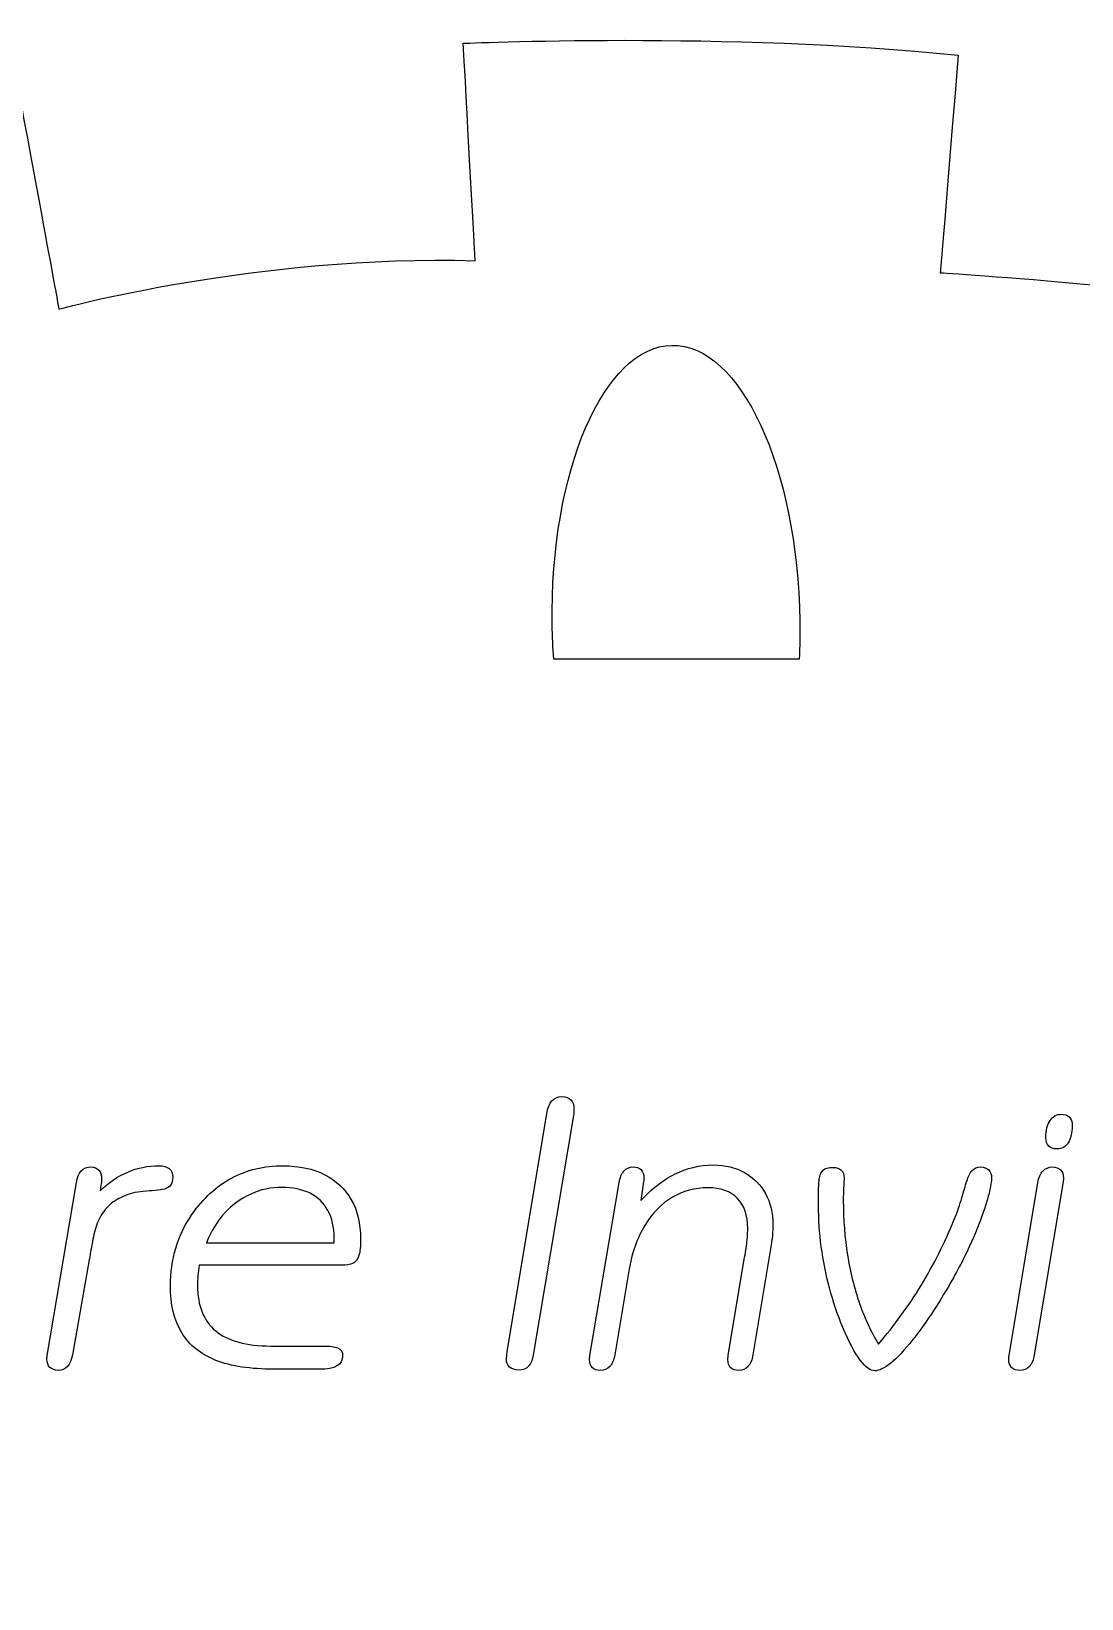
# Model space of a CAD drawing. Header units: millimetres. Extents: x -101 to 196, y -76 to 155.
# Drawn here: x 100.56 to 117.01, y 129.98 to 154.53 of the extents above; entities that cross this region are included whole.
import ezdxf

# ---------------------------------------------------------------- set-up
doc = ezdxf.new("R2010")
doc.units = ezdxf.units.MM
doc.header["$MEASUREMENT"] = 0
doc.layers.add('Capa 1', color=7, linetype='Continuous')

msp = doc.modelspace()

# ---------------------------------------------------------------- linework, layer by layer
at = {"layer": 'Capa 1', "color": 7}
msp.add_open_spline([(81.1485, 137.9786), (81.1485, 137.9786), (80.2355, 137.9786), (80.2355, 137.9786), (80.2355, 137.9786), (80.2355, 137.9786), (80.1349, 131.3575), (80.1349, 131.3575), (80.1349, 131.3575), (80.1349, 131.3575), (69.8957, 131.4652), (69.8957, 131.4652), (69.8957, 131.4652), (69.8957, 131.4652), (70.0032, 137.6636), (70.0032, 137.6636), (70.0032, 137.6636), (70.0032, 137.6636), (60.0788, 138.0784), (60.0788, 138.0784), (60.0788, 138.0784), (60.0788, 138.0784), (60.0788, 131.3575), (60.0788, 131.3575), (60.0788, 131.3575), (60.0788, 131.3575), (50.6702, 131.3575), (50.6702, 131.3575), (50.6702, 131.3575), (50.6702, 131.3575), (50.4628, 137.8708), (50.4628, 137.8708), (50.4628, 137.8708), (50.4628, 137.8708), (40.8469, 137.8708), (40.8469, 137.8708), (40.8469, 137.8708), (40.8469, 137.8708), (41.1552, 131.4652), (41.1552, 131.4652), (41.1552, 131.4652), (41.1552, 131.4652), (32.0617, 131.4652), (32.0617, 131.4652), (32.0617, 131.4652), (32.0617, 131.4652), (31.0231, 137.7698), (31.0231, 137.7698), (31.0231, 137.7698), (31.0231, 137.7698), (22.2983, 137.8708), (22.2983, 137.8708), (22.2983, 137.8708), (22.2983, 137.8708), (25.5685, 102.342), (25.5685, 102.342), (25.5685, 102.342), (25.5685, 102.342), (111.2145, 101.96), (111.2145, 101.96), (111.2145, 101.96), (111.2145, 101.96), (111.2133, 102.0352), (111.2133, 102.0352), (111.2133, 102.0352), (111.2133, 102.0352), (192.3729, 101.679), (192.3729, 101.679), (192.3729, 101.679), (192.3729, 101.679), (195.583, 137.67), (195.583, 137.67), (195.583, 137.67), (195.583, 137.67), (184.4111, 137.7698), (184.4111, 137.7698), (184.4111, 137.7698), (184.4111, 137.7698), (183.8962, 131.4317), (183.8962, 131.4317), (183.8962, 131.4317), (183.8962, 131.4317), (177.4892, 131.5317), (177.4892, 131.5317), (177.4892, 131.5317), (177.4892, 131.5317), (177.2821, 137.67), (177.2821, 137.67), (177.2821, 137.67), (177.2821, 137.67), (168.3897, 137.7698), (168.3897, 137.7698), (168.3897, 137.7698), (168.3897, 137.7698), (168.1817, 131.4317), (168.1817, 131.4317), (168.1817, 131.4317), (168.1817, 131.4317), (159.2898, 131.5317), (159.2898, 131.5317), (159.2898, 131.5317), (159.2898, 131.5317), (159.2898, 137.8708), (159.2898, 137.8708), (159.2898, 137.8708), (159.2898, 137.8708), (149.7804, 137.8708), (149.7804, 137.8708), (149.7804, 137.8708), (149.7804, 137.8708), (149.7804, 131.5317), (149.7804, 131.5317), (149.7804, 131.5317), (149.7804, 131.5317), (139.6492, 131.3305), (139.6492, 131.3305), (139.6492, 131.3305), (139.6492, 131.3305), (139.341, 137.7698), (139.341, 137.7698), (139.341, 137.7698), (139.341, 137.7698), (138.0712, 137.7573), (138.0712, 137.7573), (138.0712, 137.7573), (138.5328, 142.1253), (138.9549, 146.0923), (139.2751, 149.0454), (139.2751, 149.0454), (137.8607, 149.9912), (133.5118, 151.2237), (133.5118, 151.2237), (133.5118, 151.2237), (133.5119, 151.2239), (133.5118, 151.2237), (132.38, 147.7261), (132.38, 147.7261), (130.6776, 148.2888), (127.7425, 149.0454), (127.7425, 149.0454), (127.7425, 149.0454), (127.7426, 149.0454), (127.7425, 149.0454), (128.5942, 152.4499), (128.5942, 152.4499), (125.3837, 153.5821), (121.5977, 153.6756), (121.5977, 153.6756), (121.5977, 153.6756), (121.5977, 153.6758), (121.5977, 153.6756), (120.747, 150.0851), (120.747, 150.0851), (119.1454, 150.467), (114.7966, 150.7478), (114.7966, 150.7478), (114.7966, 150.7478), (114.7967, 150.748), (114.7966, 150.7478), (115.0781, 154.1523), (115.0781, 154.1523), (111.4858, 154.5274), (107.3249, 154.3402), (107.3249, 154.3402), (107.3249, 154.3402), (107.3249, 154.3403), (107.3249, 154.3402), (107.5122, 150.9358), (107.5122, 150.9358), (104.115, 151.0359), (100.9924, 150.1786), (100.9924, 150.1786), (100.9924, 150.1786), (100.9925, 150.1787), (100.9924, 150.1786), (100.3285, 153.777), (100.3285, 153.777), (97.4943, 153.871), (93.8089, 152.7317), (93.8089, 152.7317), (93.8089, 152.7317), (93.8089, 152.7318), (93.8089, 152.7317), (94.4725, 149.2333), (94.4725, 149.2333), (91.2554, 148.671), (88.2336, 147.6322), (88.2336, 147.6322), (88.2336, 147.6322), (88.2336, 147.6323), (87.852, 148.6708), (87.0944, 151.3172), (87.0944, 151.3172), (84.541, 150.8421), (79.7029, 149.0119), (79.7029, 149.0119), (79.7029, 149.0119), (79.7029, 149.0119), (81.1485, 137.9786), (81.1485, 137.9786)], degree=3, knots=[0, 0, 0, 0, 0.0196078, 0.0196078, 0.0196078, 0.0196078, 0.0392157, 0.0392157, 0.0392157, 0.0392157, 0.0588235, 0.0588235, 0.0588235, 0.0588235, 0.0784314, 0.0784314, 0.0784314, 0.0784314, 0.0980392, 0.0980392, 0.0980392, 0.0980392, 0.1176471, 0.1176471, 0.1176471, 0.1176471, 0.1372549, 0.1372549, 0.1372549, 0.1372549, 0.1568627, 0.1568627, 0.1568627, 0.1568627, 0.1764706, 0.1764706, 0.1764706, 0.1764706, 0.1960784, 0.1960784, 0.1960784, 0.1960784, 0.2156863, 0.2156863, 0.2156863, 0.2156863, 0.2352941, 0.2352941, 0.2352941, 0.2352941, 0.254902, 0.254902, 0.254902, 0.254902, 0.2745098, 0.2745098, 0.2745098, 0.2745098, 0.2941176, 0.2941176, 0.2941176, 0.2941176, 0.3137255, 0.3137255, 0.3137255, 0.3137255, 0.3333333, 0.3333333, 0.3333333, 0.3333333, 0.3529412, 0.3529412, 0.3529412, 0.3529412, 0.372549, 0.372549, 0.372549, 0.372549, 0.3921569, 0.3921569, 0.3921569, 0.3921569, 0.4117647, 0.4117647, 0.4117647, 0.4117647, 0.4313725, 0.4313725, 0.4313725, 0.4313725, 0.4509804, 0.4509804, 0.4509804, 0.4509804, 0.4705882, 0.4705882, 0.4705882, 0.4705882, 0.4901961, 0.4901961, 0.4901961, 0.4901961, 0.5098039, 0.5098039, 0.5098039, 0.5098039, 0.5294118, 0.5294118, 0.5294118, 0.5294118, 0.5490196, 0.5490196, 0.5490196, 0.5490196, 0.5686275, 0.5686275, 0.5686275, 0.5686275, 0.5882353, 0.5882353, 0.5882353, 0.5882353, 0.6078431, 0.6078431, 0.6078431, 0.6078431, 0.627451, 0.627451, 0.627451, 0.627451, 0.6470588, 0.6470588, 0.6470588, 0.6470588, 0.6666667, 0.6666667, 0.6666667, 0.6666667, 0.6862745, 0.6862745, 0.6862745, 0.6862745, 0.7058824, 0.7058824, 0.7058824, 0.7058824, 0.7254902, 0.7254902, 0.7254902, 0.7254902, 0.745098, 0.745098, 0.745098, 0.745098, 0.7647059, 0.7647059, 0.7647059, 0.7647059, 0.7843137, 0.7843137, 0.7843137, 0.7843137, 0.8039216, 0.8039216, 0.8039216, 0.8039216, 0.8235294, 0.8235294, 0.8235294, 0.8235294, 0.8431373, 0.8431373, 0.8431373, 0.8431373, 0.8627451, 0.8627451, 0.8627451, 0.8627451, 0.8823529, 0.8823529, 0.8823529, 0.8823529, 0.9019608, 0.9019608, 0.9019608, 0.9019608, 0.9215686, 0.9215686, 0.9215686, 0.9215686, 0.9411765, 0.9411765, 0.9411765, 0.9411765, 0.9607843, 0.9607843, 0.9607843, 0.9607843, 1, 1, 1, 1], dxfattribs=at)
at = {"layer": 'Capa 1', "lineweight": 9}
msp.add_open_spline([(81.1485, 137.9786), (81.1485, 137.9786), (80.2355, 137.9786), (80.2355, 137.9786), (80.2355, 137.9786), (80.2355, 137.9786), (80.1349, 131.3575), (80.1349, 131.3575), (80.1349, 131.3575), (80.1349, 131.3575), (69.8957, 131.4652), (69.8957, 131.4652), (69.8957, 131.4652), (69.8957, 131.4652), (70.0032, 137.6636), (70.0032, 137.6636), (70.0032, 137.6636), (70.0032, 137.6636), (60.0788, 138.0784), (60.0788, 138.0784), (60.0788, 138.0784), (60.0788, 138.0784), (60.0788, 131.3575), (60.0788, 131.3575), (60.0788, 131.3575), (60.0788, 131.3575), (50.6702, 131.3575), (50.6702, 131.3575), (50.6702, 131.3575), (50.6702, 131.3575), (50.4628, 137.8708), (50.4628, 137.8708), (50.4628, 137.8708), (50.4628, 137.8708), (40.8469, 137.8708), (40.8469, 137.8708), (40.8469, 137.8708), (40.8469, 137.8708), (41.1552, 131.4652), (41.1552, 131.4652), (41.1552, 131.4652), (41.1552, 131.4652), (32.0617, 131.4652), (32.0617, 131.4652), (32.0617, 131.4652), (32.0617, 131.4652), (31.0231, 137.7698), (31.0231, 137.7698), (31.0231, 137.7698), (31.0231, 137.7698), (22.2983, 137.8708), (22.2983, 137.8708), (22.2983, 137.8708), (22.2983, 137.8708), (25.5685, 102.342), (25.5685, 102.342), (25.5685, 102.342), (25.5685, 102.342), (111.2145, 101.96), (111.2145, 101.96), (111.2145, 101.96), (111.2145, 101.96), (111.2133, 102.0352), (111.2133, 102.0352), (111.2133, 102.0352), (111.2133, 102.0352), (192.3729, 101.679), (192.3729, 101.679), (192.3729, 101.679), (192.3729, 101.679), (195.583, 137.67), (195.583, 137.67), (195.583, 137.67), (195.583, 137.67), (184.4111, 137.7698), (184.4111, 137.7698), (184.4111, 137.7698), (184.4111, 137.7698), (183.8962, 131.4317), (183.8962, 131.4317), (183.8962, 131.4317), (183.8962, 131.4317), (177.4892, 131.5317), (177.4892, 131.5317), (177.4892, 131.5317), (177.4892, 131.5317), (177.2821, 137.67), (177.2821, 137.67), (177.2821, 137.67), (177.2821, 137.67), (168.3897, 137.7698), (168.3897, 137.7698), (168.3897, 137.7698), (168.3897, 137.7698), (168.1817, 131.4317), (168.1817, 131.4317), (168.1817, 131.4317), (168.1817, 131.4317), (159.2898, 131.5317), (159.2898, 131.5317), (159.2898, 131.5317), (159.2898, 131.5317), (159.2898, 137.8708), (159.2898, 137.8708), (159.2898, 137.8708), (159.2898, 137.8708), (149.7804, 137.8708), (149.7804, 137.8708), (149.7804, 137.8708), (149.7804, 137.8708), (149.7804, 131.5317), (149.7804, 131.5317), (149.7804, 131.5317), (149.7804, 131.5317), (139.6492, 131.3305), (139.6492, 131.3305), (139.6492, 131.3305), (139.6492, 131.3305), (139.341, 137.7698), (139.341, 137.7698), (139.341, 137.7698), (139.341, 137.7698), (138.0712, 137.7573), (138.0712, 137.7573), (138.0712, 137.7573), (138.5328, 142.1253), (138.9549, 146.0923), (139.2751, 149.0454), (139.2751, 149.0454), (137.8607, 149.9912), (133.5118, 151.2237), (133.5118, 151.2237), (133.5118, 151.2237), (133.5118, 151.2237), (133.5118, 151.2237), (132.38, 147.7261), (132.38, 147.7261), (130.6776, 148.2888), (127.7425, 149.0454), (127.7425, 149.0454), (127.7425, 149.0454), (127.7425, 149.0454), (127.7425, 149.0454), (128.5942, 152.4499), (128.5942, 152.4499), (125.3837, 153.5821), (121.5977, 153.6756), (121.5977, 153.6756), (121.5977, 153.6756), (121.5977, 153.6756), (121.5977, 153.6756), (120.747, 150.0851), (120.747, 150.0851), (119.1454, 150.467), (114.7966, 150.7478), (114.7966, 150.7478), (114.7966, 150.7478), (114.7966, 150.7478), (114.7966, 150.7478), (115.0781, 154.1523), (115.0781, 154.1523), (111.4858, 154.5274), (107.3249, 154.3402), (107.3249, 154.3402), (107.3249, 154.3402), (107.3249, 154.3402), (107.3249, 154.3402), (107.5122, 150.9358), (107.5122, 150.9358), (104.115, 151.0359), (100.9924, 150.1786), (100.9924, 150.1786), (100.9924, 150.1786), (100.9924, 150.1786), (100.9924, 150.1786), (100.3285, 153.777), (100.3285, 153.777), (97.4943, 153.871), (93.8089, 152.7317), (93.8089, 152.7317), (93.8089, 152.7317), (93.8089, 152.7317), (93.8089, 152.7317), (94.4725, 149.2333), (94.4725, 149.2333), (91.2554, 148.671), (88.2336, 147.6322), (88.2336, 147.6322), (88.2336, 147.6322), (88.2336, 147.6322), (87.852, 148.6708), (87.0944, 151.3172), (87.0944, 151.3172), (84.541, 150.8421), (79.7029, 149.0119), (79.7029, 149.0119), (79.7029, 149.0119), (79.7029, 149.0119), (81.1485, 137.9786), (81.1485, 137.9786)], degree=3, knots=[0, 0, 0, 0, 0.0196078, 0.0196078, 0.0196078, 0.0196078, 0.0392157, 0.0392157, 0.0392157, 0.0392157, 0.0588235, 0.0588235, 0.0588235, 0.0588235, 0.0784314, 0.0784314, 0.0784314, 0.0784314, 0.0980392, 0.0980392, 0.0980392, 0.0980392, 0.1176471, 0.1176471, 0.1176471, 0.1176471, 0.1372549, 0.1372549, 0.1372549, 0.1372549, 0.1568627, 0.1568627, 0.1568627, 0.1568627, 0.1764706, 0.1764706, 0.1764706, 0.1764706, 0.1960784, 0.1960784, 0.1960784, 0.1960784, 0.2156863, 0.2156863, 0.2156863, 0.2156863, 0.2352941, 0.2352941, 0.2352941, 0.2352941, 0.254902, 0.254902, 0.254902, 0.254902, 0.2745098, 0.2745098, 0.2745098, 0.2745098, 0.2941176, 0.2941176, 0.2941176, 0.2941176, 0.3137255, 0.3137255, 0.3137255, 0.3137255, 0.3333333, 0.3333333, 0.3333333, 0.3333333, 0.3529412, 0.3529412, 0.3529412, 0.3529412, 0.372549, 0.372549, 0.372549, 0.372549, 0.3921569, 0.3921569, 0.3921569, 0.3921569, 0.4117647, 0.4117647, 0.4117647, 0.4117647, 0.4313725, 0.4313725, 0.4313725, 0.4313725, 0.4509804, 0.4509804, 0.4509804, 0.4509804, 0.4705882, 0.4705882, 0.4705882, 0.4705882, 0.4901961, 0.4901961, 0.4901961, 0.4901961, 0.5098039, 0.5098039, 0.5098039, 0.5098039, 0.5294118, 0.5294118, 0.5294118, 0.5294118, 0.5490196, 0.5490196, 0.5490196, 0.5490196, 0.5686275, 0.5686275, 0.5686275, 0.5686275, 0.5882353, 0.5882353, 0.5882353, 0.5882353, 0.6078431, 0.6078431, 0.6078431, 0.6078431, 0.627451, 0.627451, 0.627451, 0.627451, 0.6470588, 0.6470588, 0.6470588, 0.6470588, 0.6666667, 0.6666667, 0.6666667, 0.6666667, 0.6862745, 0.6862745, 0.6862745, 0.6862745, 0.7058824, 0.7058824, 0.7058824, 0.7058824, 0.7254902, 0.7254902, 0.7254902, 0.7254902, 0.745098, 0.745098, 0.745098, 0.745098, 0.7647059, 0.7647059, 0.7647059, 0.7647059, 0.7843137, 0.7843137, 0.7843137, 0.7843137, 0.8039216, 0.8039216, 0.8039216, 0.8039216, 0.8235294, 0.8235294, 0.8235294, 0.8235294, 0.8431373, 0.8431373, 0.8431373, 0.8431373, 0.8627451, 0.8627451, 0.8627451, 0.8627451, 0.8823529, 0.8823529, 0.8823529, 0.8823529, 0.9019608, 0.9019608, 0.9019608, 0.9019608, 0.9215686, 0.9215686, 0.9215686, 0.9215686, 0.9411765, 0.9411765, 0.9411765, 0.9411765, 0.9607843, 0.9607843, 0.9607843, 0.9607843, 1, 1, 1, 1], dxfattribs=at)
at = {"layer": 'Capa 1'}
msp.add_open_spline([(112.5885, 144.698), (112.597, 144.8927), (112.6009, 145.09), (112.5975, 145.2908), (112.5975, 145.2908), (112.5633, 147.6927), (111.6656, 149.6258), (110.5939, 149.6103), (110.5939, 149.6103), (109.5234, 149.5945), (108.6835, 147.6359), (108.7177, 145.2337), (108.7177, 145.2337), (108.7209, 145.0531), (108.7292, 144.8742), (108.7414, 144.6982), (108.7414, 144.6982), (108.7414, 144.6982), (112.5885, 144.698), (112.5885, 144.698)], degree=3, knots=[0, 0, 0, 0, 0.1666667, 0.1666667, 0.1666667, 0.1666667, 0.3333333, 0.3333333, 0.3333333, 0.3333333, 0.5, 0.5, 0.5, 0.5, 0.6666667, 0.6666667, 0.6666667, 0.6666667, 1, 1, 1, 1], dxfattribs=at)
at = {"layer": 'Capa 1', "color": 250}
for points, knots in [([(108.0143, 133.852), (108.0111, 133.8239), (108.0079, 133.7997), (108.0058, 133.7809), (108.0058, 133.7809), (108.0028, 133.7612), (108.0016, 133.7455), (108.0016, 133.733), (108.0016, 133.733), (108.0018, 133.682), (108.0183, 133.6412), (108.0507, 133.6109), (108.0507, 133.6109), (108.0832, 133.5808), (108.1299, 133.565), (108.1894, 133.564), (108.1894, 133.564), (108.2604, 133.5641), (108.3146, 133.5848), (108.3511, 133.6276), (108.3511, 133.6276), (108.3878, 133.6705), (108.4126, 133.7361), (108.4272, 133.8268), (108.4272, 133.8268), (108.4272, 133.8268), (109.0531, 137.5507), (109.0531, 137.5507), (109.0531, 137.5507), (109.0563, 137.5789), (109.0583, 137.6029), (109.0583, 137.6216), (109.0583, 137.6216), (109.0595, 137.6416), (109.0594, 137.6571), (109.0594, 137.6696), (109.0594, 137.6696), (109.0595, 137.7208), (109.0427, 137.7625), (109.0103, 137.7948), (109.0103, 137.7948), (108.9781, 137.8271), (108.931, 137.8438), (108.8716, 137.8449), (108.8716, 137.8449), (108.8007, 137.845), (108.7475, 137.823), (108.711, 137.7781), (108.711, 137.7781), (108.6745, 137.7345), (108.6484, 137.6665), (108.6338, 137.5757), (108.6338, 137.5757), (108.6338, 137.5757), (108.0143, 133.852), (108.0143, 133.852)], [0, 0, 0, 0, 0.0666667, 0.0666667, 0.0666667, 0.0666667, 0.1333333, 0.1333333, 0.1333333, 0.1333333, 0.2, 0.2, 0.2, 0.2, 0.2666667, 0.2666667, 0.2666667, 0.2666667, 0.3333333, 0.3333333, 0.3333333, 0.3333333, 0.4, 0.4, 0.4, 0.4, 0.4666667, 0.4666667, 0.4666667, 0.4666667, 0.5333333, 0.5333333, 0.5333333, 0.5333333, 0.6, 0.6, 0.6, 0.6, 0.6666667, 0.6666667, 0.6666667, 0.6666667, 0.7333333, 0.7333333, 0.7333333, 0.7333333, 0.8, 0.8, 0.8, 0.8, 0.8666667, 0.8666667, 0.8666667, 0.8666667, 1, 1, 1, 1]), ([(116.6261, 137.0251), (116.6991, 137.0261), (116.7564, 137.0584), (116.7992, 137.123), (116.7992, 137.123), (116.841, 137.1878), (116.8628, 137.2774), (116.8638, 137.3942), (116.8638, 137.3942), (116.8638, 137.4507), (116.8482, 137.4944), (116.8179, 137.5246), (116.8179, 137.5246), (116.7888, 137.5539), (116.7449, 137.5695), (116.6886, 137.5695), (116.6886, 137.5695), (116.6158, 137.5686), (116.5582, 137.5361), (116.5154, 137.4714), (116.5154, 137.4714), (116.4739, 137.4078), (116.4518, 137.3171), (116.4508, 137.2002), (116.4508, 137.2002), (116.4509, 137.1439), (116.4664, 137.1001), (116.4967, 137.0709), (116.4967, 137.0709), (116.5261, 137.0407), (116.5697, 137.025), (116.6261, 137.0251)], [0, 0, 0, 0, 0.1111111, 0.1111111, 0.1111111, 0.1111111, 0.2222222, 0.2222222, 0.2222222, 0.2222222, 0.3333333, 0.3333333, 0.3333333, 0.3333333, 0.4444444, 0.4444444, 0.4444444, 0.4444444, 0.5555556, 0.5555556, 0.5555556, 0.5555556, 0.6666667, 0.6666667, 0.6666667, 0.6666667, 0.7777778, 0.7777778, 0.7777778, 0.7777778, 1, 1, 1, 1]), ([(101.6366, 136.3678), (101.643, 136.4085), (101.6491, 136.445), (101.6544, 136.4763), (101.6544, 136.4763), (101.6585, 136.5077), (101.6617, 136.5337), (101.6617, 136.5556), (101.6617, 136.5556), (101.6617, 136.6151), (101.646, 136.662), (101.6168, 136.6943), (101.6168, 136.6943), (101.5876, 136.7268), (101.5459, 136.7434), (101.4927, 136.7434), (101.4927, 136.7434), (101.3675, 136.7435), (101.2924, 136.662), (101.2674, 136.4993), (101.2674, 136.4993), (101.2674, 136.4993), (100.8105, 133.7893), (100.8105, 133.7893), (100.8105, 133.7893), (100.8074, 133.78), (100.8053, 133.7705), (100.8053, 133.7611), (100.8053, 133.7611), (100.8043, 133.7518), (100.8042, 133.7424), (100.8042, 133.733), (100.8042, 133.733), (100.8054, 133.6788), (100.8209, 133.637), (100.8522, 133.6057), (100.8522, 133.6057), (100.8835, 133.5744), (100.9252, 133.5588), (100.9795, 133.5577), (100.9795, 133.5577), (101.0984, 133.5578), (101.1735, 133.6391), (101.2048, 133.8018), (101.2048, 133.8018), (101.2048, 133.8018), (101.4676, 135.2915), (101.4676, 135.2915), (101.4676, 135.2915), (101.4876, 135.4062), (101.5062, 135.5135), (101.525, 135.6147), (101.525, 135.6147), (101.5438, 135.715), (101.5709, 135.8087), (101.6064, 135.8943), (101.6064, 135.8943), (101.643, 135.9809), (101.6961, 136.0591), (101.7681, 136.13), (101.7681, 136.13), (101.8307, 136.1926), (101.9078, 136.2437), (101.9986, 136.2833), (101.9986, 136.2833), (102.0893, 136.323), (102.1936, 136.3491), (102.3126, 136.3616), (102.3126, 136.3616), (102.3805, 136.3668), (102.4419, 136.372), (102.4982, 136.3751), (102.4982, 136.3751), (102.5547, 136.3784), (102.6036, 136.3856), (102.6453, 136.397), (102.6453, 136.397), (102.686, 136.4085), (102.7183, 136.4283), (102.7413, 136.4575), (102.7413, 136.4575), (102.7642, 136.4869), (102.7757, 136.5295), (102.7757, 136.5869), (102.7757, 136.5869), (102.7757, 136.6433), (102.7569, 136.687), (102.7204, 136.7173), (102.7204, 136.7173), (102.683, 136.7467), (102.6286, 136.7621), (102.5566, 136.7621), (102.5566, 136.7621), (102.3877, 136.7621), (102.2249, 136.7298), (102.0706, 136.6641), (102.0706, 136.6641), (101.9162, 136.5984), (101.7712, 136.4993), (101.6366, 136.3678)], [0, 0, 0, 0, 0.0384615, 0.0384615, 0.0384615, 0.0384615, 0.0769231, 0.0769231, 0.0769231, 0.0769231, 0.1153846, 0.1153846, 0.1153846, 0.1153846, 0.1538462, 0.1538462, 0.1538462, 0.1538462, 0.1923077, 0.1923077, 0.1923077, 0.1923077, 0.2307692, 0.2307692, 0.2307692, 0.2307692, 0.2692308, 0.2692308, 0.2692308, 0.2692308, 0.3076923, 0.3076923, 0.3076923, 0.3076923, 0.3461538, 0.3461538, 0.3461538, 0.3461538, 0.3846154, 0.3846154, 0.3846154, 0.3846154, 0.4230769, 0.4230769, 0.4230769, 0.4230769, 0.4615385, 0.4615385, 0.4615385, 0.4615385, 0.5, 0.5, 0.5, 0.5, 0.5384615, 0.5384615, 0.5384615, 0.5384615, 0.5769231, 0.5769231, 0.5769231, 0.5769231, 0.6153846, 0.6153846, 0.6153846, 0.6153846, 0.6538462, 0.6538462, 0.6538462, 0.6538462, 0.6923077, 0.6923077, 0.6923077, 0.6923077, 0.7307692, 0.7307692, 0.7307692, 0.7307692, 0.7692308, 0.7692308, 0.7692308, 0.7692308, 0.8076923, 0.8076923, 0.8076923, 0.8076923, 0.8461538, 0.8461538, 0.8461538, 0.8461538, 0.8846154, 0.8846154, 0.8846154, 0.8846154, 0.9230769, 0.9230769, 0.9230769, 0.9230769, 1, 1, 1, 1]), ([(103.1889, 135.2038), (103.1889, 135.2038), (105.4169, 135.2038), (105.4169, 135.2038), (105.4169, 135.2038), (105.4941, 135.2028), (105.5535, 135.2121), (105.5973, 135.2329), (105.5973, 135.2329), (105.6412, 135.255), (105.6724, 135.2955), (105.6912, 135.356), (105.6912, 135.356), (105.709, 135.4165), (105.7183, 135.5052), (105.7172, 135.6231), (105.7172, 135.6231), (105.7164, 135.8579), (105.6682, 136.0601), (105.5723, 136.2301), (105.5723, 136.2301), (105.4765, 136.4004), (105.3376, 136.5306), (105.1571, 136.6224), (105.1571, 136.6224), (104.9766, 136.7141), (104.7586, 136.7611), (104.5031, 136.7621), (104.5031, 136.7621), (104.2059, 136.7621), (103.9367, 136.6985), (103.6978, 136.5702), (103.6978, 136.5702), (103.459, 136.443), (103.2514, 136.2521), (103.0761, 135.9986), (103.0761, 135.9986), (102.9636, 135.8348), (102.879, 135.6596), (102.8226, 135.4729), (102.8226, 135.4729), (102.7663, 135.2862), (102.7382, 135.0921), (102.7382, 134.8908), (102.7382, 134.8908), (102.7382, 134.5894), (102.7966, 134.3411), (102.9155, 134.1471), (102.9155, 134.1471), (103.0335, 133.9533), (103.2128, 133.8091), (103.4516, 133.7152), (103.4516, 133.7152), (103.6915, 133.6225), (103.994, 133.5765), (104.3591, 133.5765), (104.3591, 133.5765), (104.3591, 133.5765), (105.079, 133.5766), (105.079, 133.5766), (105.079, 133.5766), (105.3167, 133.5766), (105.4356, 133.6453), (105.4356, 133.783), (105.4356, 133.783), (105.4368, 133.8469), (105.4116, 133.8894), (105.3616, 133.9103), (105.3616, 133.9103), (105.3116, 133.9312), (105.2322, 133.9416), (105.1227, 133.9395), (105.1227, 133.9395), (105.1227, 133.9395), (104.3093, 133.9396), (104.3093, 133.9396), (104.3093, 133.9396), (103.9275, 133.9396), (103.6404, 134.0177), (103.4495, 134.1752), (103.4495, 134.1752), (103.2587, 134.3319), (103.1637, 134.5685), (103.1637, 134.8845), (103.1637, 134.8845), (103.1639, 134.9347), (103.1658, 134.9868), (103.169, 135.04), (103.169, 135.04), (103.1732, 135.0933), (103.1794, 135.1474), (103.1889, 135.2038)], [0, 0, 0, 0, 0.0416667, 0.0416667, 0.0416667, 0.0416667, 0.0833333, 0.0833333, 0.0833333, 0.0833333, 0.125, 0.125, 0.125, 0.125, 0.1666667, 0.1666667, 0.1666667, 0.1666667, 0.2083333, 0.2083333, 0.2083333, 0.2083333, 0.25, 0.25, 0.25, 0.25, 0.2916667, 0.2916667, 0.2916667, 0.2916667, 0.3333333, 0.3333333, 0.3333333, 0.3333333, 0.375, 0.375, 0.375, 0.375, 0.4166667, 0.4166667, 0.4166667, 0.4166667, 0.4583333, 0.4583333, 0.4583333, 0.4583333, 0.5, 0.5, 0.5, 0.5, 0.5416667, 0.5416667, 0.5416667, 0.5416667, 0.5833333, 0.5833333, 0.5833333, 0.5833333, 0.625, 0.625, 0.625, 0.625, 0.6666667, 0.6666667, 0.6666667, 0.6666667, 0.7083333, 0.7083333, 0.7083333, 0.7083333, 0.75, 0.75, 0.75, 0.75, 0.7916667, 0.7916667, 0.7916667, 0.7916667, 0.8333333, 0.8333333, 0.8333333, 0.8333333, 0.875, 0.875, 0.875, 0.875, 0.9166667, 0.9166667, 0.9166667, 0.9166667, 1, 1, 1, 1]), ([(110.1046, 136.2176), (110.1046, 136.2176), (110.1483, 136.5119), (110.1483, 136.5119), (110.1483, 136.5119), (110.1517, 136.5244), (110.1536, 136.5358), (110.1536, 136.5452), (110.1536, 136.5452), (110.1546, 136.5558), (110.1546, 136.565), (110.1546, 136.5744), (110.1546, 136.5744), (110.1546, 136.6308), (110.139, 136.6735), (110.1098, 136.7016), (110.1098, 136.7016), (110.0806, 136.73), (110.0388, 136.7434), (109.9856, 136.7434), (109.9856, 136.7434), (109.9262, 136.7435), (109.8782, 136.7214), (109.8406, 136.6797), (109.8406, 136.6797), (109.8042, 136.6381), (109.7791, 136.5785), (109.7666, 136.4993), (109.7666, 136.4993), (109.7666, 136.4993), (109.3099, 133.7893), (109.3099, 133.7893), (109.3099, 133.7893), (109.3067, 133.7768), (109.3045, 133.7653), (109.3045, 133.7559), (109.3045, 133.7559), (109.3035, 133.7457), (109.3034, 133.7361), (109.3034, 133.7267), (109.3034, 133.7267), (109.3035, 133.6705), (109.3191, 133.6287), (109.3483, 133.6005), (109.3483, 133.6005), (109.3776, 133.5724), (109.4192, 133.5577), (109.4724, 133.5577), (109.4724, 133.5577), (109.5319, 133.5578), (109.5819, 133.5786), (109.6205, 133.6193), (109.6205, 133.6193), (109.6591, 133.659), (109.6852, 133.7204), (109.6977, 133.8018), (109.6977, 133.8018), (109.6977, 133.8018), (109.9169, 135.1161), (109.9169, 135.1161), (109.9169, 135.1161), (109.9659, 135.3979), (110.0503, 135.6356), (110.1682, 135.8296), (110.1682, 135.8296), (110.2872, 136.0228), (110.431, 136.1686), (110.6, 136.2687), (110.6, 136.2687), (110.7692, 136.3678), (110.9547, 136.4179), (111.156, 136.4179), (111.156, 136.4179), (111.3574, 136.4171), (111.5117, 136.3616), (111.6191, 136.2521), (111.6191, 136.2521), (111.7267, 136.1426), (111.7808, 135.9871), (111.7818, 135.7858), (111.7818, 135.7858), (111.7818, 135.7388), (111.7787, 135.6773), (111.7714, 135.6022), (111.7714, 135.6022), (111.7632, 135.5263), (111.7506, 135.4353), (111.7318, 135.3289), (111.7318, 135.3289), (111.7318, 135.3289), (111.4752, 133.7893), (111.4752, 133.7893), (111.4752, 133.7893), (111.4721, 133.7768), (111.471, 133.7653), (111.47, 133.7559), (111.47, 133.7559), (111.4691, 133.7457), (111.4689, 133.7361), (111.4689, 133.7267), (111.4689, 133.7267), (111.4701, 133.6705), (111.4846, 133.6287), (111.5138, 133.6005), (111.5138, 133.6005), (111.5431, 133.5724), (111.5847, 133.5577), (111.6379, 133.5577), (111.6379, 133.5577), (111.6985, 133.5578), (111.7474, 133.5796), (111.786, 133.6214), (111.786, 133.6214), (111.8247, 133.6631), (111.8507, 133.7236), (111.8632, 133.8018), (111.8632, 133.8018), (111.8632, 133.8018), (112.1386, 135.4604), (112.1386, 135.4604), (112.1386, 135.4604), (112.1636, 135.617), (112.1761, 135.742), (112.1761, 135.8359), (112.1761, 135.8359), (112.1751, 136.0228), (112.1355, 136.1863), (112.0583, 136.3272), (112.0583, 136.3272), (111.9813, 136.4671), (111.8726, 136.5765), (111.7328, 136.6547), (111.7328, 136.6547), (111.5941, 136.7342), (111.4303, 136.7736), (111.2436, 136.7746), (111.2436, 136.7746), (111.0258, 136.7736), (110.8222, 136.7256), (110.6344, 136.6297), (110.6344, 136.6297), (110.4467, 136.5347), (110.2693, 136.397), (110.1046, 136.2176)], [0, 0, 0, 0, 0.027027, 0.027027, 0.027027, 0.027027, 0.0540541, 0.0540541, 0.0540541, 0.0540541, 0.0810811, 0.0810811, 0.0810811, 0.0810811, 0.1081081, 0.1081081, 0.1081081, 0.1081081, 0.1351351, 0.1351351, 0.1351351, 0.1351351, 0.1621622, 0.1621622, 0.1621622, 0.1621622, 0.1891892, 0.1891892, 0.1891892, 0.1891892, 0.2162162, 0.2162162, 0.2162162, 0.2162162, 0.2432432, 0.2432432, 0.2432432, 0.2432432, 0.2702703, 0.2702703, 0.2702703, 0.2702703, 0.2972973, 0.2972973, 0.2972973, 0.2972973, 0.3243243, 0.3243243, 0.3243243, 0.3243243, 0.3513514, 0.3513514, 0.3513514, 0.3513514, 0.3783784, 0.3783784, 0.3783784, 0.3783784, 0.4054054, 0.4054054, 0.4054054, 0.4054054, 0.4324324, 0.4324324, 0.4324324, 0.4324324, 0.4594595, 0.4594595, 0.4594595, 0.4594595, 0.4864865, 0.4864865, 0.4864865, 0.4864865, 0.5135135, 0.5135135, 0.5135135, 0.5135135, 0.5405405, 0.5405405, 0.5405405, 0.5405405, 0.5675676, 0.5675676, 0.5675676, 0.5675676, 0.5945946, 0.5945946, 0.5945946, 0.5945946, 0.6216216, 0.6216216, 0.6216216, 0.6216216, 0.6486486, 0.6486486, 0.6486486, 0.6486486, 0.6756757, 0.6756757, 0.6756757, 0.6756757, 0.7027027, 0.7027027, 0.7027027, 0.7027027, 0.7297297, 0.7297297, 0.7297297, 0.7297297, 0.7567568, 0.7567568, 0.7567568, 0.7567568, 0.7837838, 0.7837838, 0.7837838, 0.7837838, 0.8108108, 0.8108108, 0.8108108, 0.8108108, 0.8378378, 0.8378378, 0.8378378, 0.8378378, 0.8648649, 0.8648649, 0.8648649, 0.8648649, 0.8918919, 0.8918919, 0.8918919, 0.8918919, 0.9189189, 0.9189189, 0.9189189, 0.9189189, 0.9459459, 0.9459459, 0.9459459, 0.9459459, 1, 1, 1, 1]), ([(113.8285, 133.9709), (113.7138, 134.1596), (113.6146, 134.3713), (113.5322, 134.606), (113.5322, 134.606), (113.4509, 134.8409), (113.3872, 135.0932), (113.3444, 135.3633), (113.3444, 135.3633), (113.3007, 135.6336), (113.2777, 135.9162), (113.2777, 136.2114), (113.2777, 136.2114), (113.2778, 136.3053), (113.2798, 136.3824), (113.2839, 136.4419), (113.2839, 136.4419), (113.2872, 136.5016), (113.2891, 136.5431), (113.2902, 136.5681), (113.2902, 136.5681), (113.2904, 136.6244), (113.2745, 136.6672), (113.2443, 136.6954), (113.2443, 136.6954), (113.2151, 136.7236), (113.1713, 136.7371), (113.1149, 136.7371), (113.1149, 136.7371), (113.0453, 136.7371), (112.9939, 136.7225), (112.9616, 136.6922), (112.9616, 136.6922), (112.9304, 136.6621), (112.9095, 136.6151), (112.9011, 136.5525), (112.9011, 136.5525), (112.8929, 136.4901), (112.8886, 136.4096), (112.8896, 136.3115), (112.8896, 136.3115), (112.8896, 136.3115), (112.8897, 136.1365), (112.8897, 136.1365), (112.8897, 136.1365), (112.8897, 135.9245), (112.9042, 135.7107), (112.9334, 135.4937), (112.9334, 135.4937), (112.9617, 135.2768), (113.0044, 135.0619), (113.0607, 134.8491), (113.0607, 134.8491), (113.1181, 134.6353), (113.188, 134.4287), (113.2714, 134.2274), (113.2714, 134.2274), (113.3654, 134.0023), (113.455, 133.8331), (113.5405, 133.7204), (113.5405, 133.7204), (113.6251, 133.608), (113.7022, 133.5515), (113.7721, 133.5515), (113.7721, 133.5515), (113.8368, 133.5516), (113.9202, 133.5921), (114.0214, 133.6725), (114.0214, 133.6725), (114.1226, 133.7538), (114.2373, 133.8759), (114.3677, 134.0396), (114.3677, 134.0396), (114.4982, 134.2025), (114.6389, 134.4068), (114.7923, 134.653), (114.7923, 134.653), (114.9445, 134.8994), (115.0728, 135.1286), (115.1772, 135.3404), (115.1772, 135.3404), (115.2817, 135.5523), (115.3639, 135.742), (115.4254, 135.9099), (115.4254, 135.9099), (115.488, 136.0769), (115.5329, 136.2176), (115.56, 136.3303), (115.56, 136.3303), (115.5873, 136.444), (115.6007, 136.5253), (115.5996, 136.5744), (115.5996, 136.5744), (115.5998, 136.6256), (115.584, 136.6662), (115.5548, 136.6964), (115.5548, 136.6964), (115.5257, 136.7268), (115.4838, 136.7423), (115.4306, 136.7434), (115.4306, 136.7434), (115.3724, 136.7435), (115.3274, 136.7246), (115.295, 136.686), (115.295, 136.686), (115.2616, 136.6484), (115.2345, 136.5942), (115.2116, 136.5222), (115.2116, 136.5222), (115.1888, 136.4504), (115.1626, 136.3626), (115.1333, 136.2604), (115.1333, 136.2604), (115.1043, 136.1573), (115.0635, 136.0413), (115.0113, 135.911), (115.0113, 135.911), (114.8675, 135.5564), (114.6952, 135.2163), (114.4971, 134.8898), (114.4971, 134.8898), (114.299, 134.5634), (114.0756, 134.2566), (113.8285, 133.9709)], [0, 0, 0, 0, 0.03125, 0.03125, 0.03125, 0.03125, 0.0625, 0.0625, 0.0625, 0.0625, 0.09375, 0.09375, 0.09375, 0.09375, 0.125, 0.125, 0.125, 0.125, 0.15625, 0.15625, 0.15625, 0.15625, 0.1875, 0.1875, 0.1875, 0.1875, 0.21875, 0.21875, 0.21875, 0.21875, 0.25, 0.25, 0.25, 0.25, 0.28125, 0.28125, 0.28125, 0.28125, 0.3125, 0.3125, 0.3125, 0.3125, 0.34375, 0.34375, 0.34375, 0.34375, 0.375, 0.375, 0.375, 0.375, 0.40625, 0.40625, 0.40625, 0.40625, 0.4375, 0.4375, 0.4375, 0.4375, 0.46875, 0.46875, 0.46875, 0.46875, 0.5, 0.5, 0.5, 0.5, 0.53125, 0.53125, 0.53125, 0.53125, 0.5625, 0.5625, 0.5625, 0.5625, 0.59375, 0.59375, 0.59375, 0.59375, 0.625, 0.625, 0.625, 0.625, 0.65625, 0.65625, 0.65625, 0.65625, 0.6875, 0.6875, 0.6875, 0.6875, 0.71875, 0.71875, 0.71875, 0.71875, 0.75, 0.75, 0.75, 0.75, 0.78125, 0.78125, 0.78125, 0.78125, 0.8125, 0.8125, 0.8125, 0.8125, 0.84375, 0.84375, 0.84375, 0.84375, 0.875, 0.875, 0.875, 0.875, 0.90625, 0.90625, 0.90625, 0.90625, 0.9375, 0.9375, 0.9375, 0.9375, 1, 1, 1, 1]), ([(116.2693, 133.8018), (116.2693, 133.8018), (116.7199, 136.5119), (116.7199, 136.5119), (116.7199, 136.5119), (116.7231, 136.5212), (116.7251, 136.5316), (116.7251, 136.5431), (116.7251, 136.5431), (116.7261, 136.5548), (116.7261, 136.565), (116.7261, 136.5744), (116.7261, 136.5744), (116.7261, 136.6276), (116.7105, 136.6693), (116.6802, 136.6985), (116.6802, 136.6985), (116.6511, 136.7278), (116.6072, 136.7434), (116.5509, 136.7434), (116.5509, 136.7434), (116.4915, 136.7435), (116.4414, 136.7214), (116.4028, 136.6797), (116.4028, 136.6797), (116.3643, 136.6381), (116.3381, 136.5785), (116.3256, 136.4993), (116.3256, 136.4993), (116.3256, 136.4993), (115.8752, 133.7893), (115.8752, 133.7893), (115.8752, 133.7893), (115.8718, 133.78), (115.8698, 133.7695), (115.8698, 133.758), (115.8698, 133.758), (115.8688, 133.7467), (115.8687, 133.7361), (115.8687, 133.7267), (115.8687, 133.7267), (115.8688, 133.6737), (115.8844, 133.6318), (115.9146, 133.6026), (115.9146, 133.6026), (115.9439, 133.5734), (115.9876, 133.5577), (116.044, 133.5577), (116.044, 133.5577), (116.1034, 133.5578), (116.1535, 133.5796), (116.1921, 133.6214), (116.1921, 133.6214), (116.2308, 133.6631), (116.2567, 133.7236), (116.2693, 133.8018)], [0, 0, 0, 0, 0.0666667, 0.0666667, 0.0666667, 0.0666667, 0.1333333, 0.1333333, 0.1333333, 0.1333333, 0.2, 0.2, 0.2, 0.2, 0.2666667, 0.2666667, 0.2666667, 0.2666667, 0.3333333, 0.3333333, 0.3333333, 0.3333333, 0.4, 0.4, 0.4, 0.4, 0.4666667, 0.4666667, 0.4666667, 0.4666667, 0.5333333, 0.5333333, 0.5333333, 0.5333333, 0.6, 0.6, 0.6, 0.6, 0.6666667, 0.6666667, 0.6666667, 0.6666667, 0.7333333, 0.7333333, 0.7333333, 0.7333333, 0.8, 0.8, 0.8, 0.8, 0.8666667, 0.8666667, 0.8666667, 0.8666667, 1, 1, 1, 1]), ([(103.3014, 135.5542), (103.3734, 135.7368), (103.4694, 135.8922), (103.5883, 136.0215), (103.5883, 136.0215), (103.7082, 136.1519), (103.8438, 136.251), (103.9972, 136.3199), (103.9972, 136.3199), (104.1495, 136.3889), (104.3122, 136.4242), (104.4843, 136.4242), (104.4843, 136.4242), (104.6565, 136.4242), (104.8035, 136.3929), (104.9255, 136.3313), (104.9255, 136.3313), (105.0477, 136.2688), (105.1404, 136.179), (105.2061, 136.0612), (105.2061, 136.0612), (105.2709, 135.9424), (105.3042, 135.7983), (105.3042, 135.6293), (105.3042, 135.6293), (105.3042, 135.6293), (105.3042, 135.5542), (105.3042, 135.5542), (105.3042, 135.5542), (105.3042, 135.5542), (103.3014, 135.5542), (103.3014, 135.5542)], [0, 0, 0, 0, 0.1111111, 0.1111111, 0.1111111, 0.1111111, 0.2222222, 0.2222222, 0.2222222, 0.2222222, 0.3333333, 0.3333333, 0.3333333, 0.3333333, 0.4444444, 0.4444444, 0.4444444, 0.4444444, 0.5555556, 0.5555556, 0.5555556, 0.5555556, 0.6666667, 0.6666667, 0.6666667, 0.6666667, 0.7777778, 0.7777778, 0.7777778, 0.7777778, 1, 1, 1, 1])]:
    msp.add_open_spline(points, degree=3, knots=knots, dxfattribs=at)

doc.saveas('drawing.dxf')
